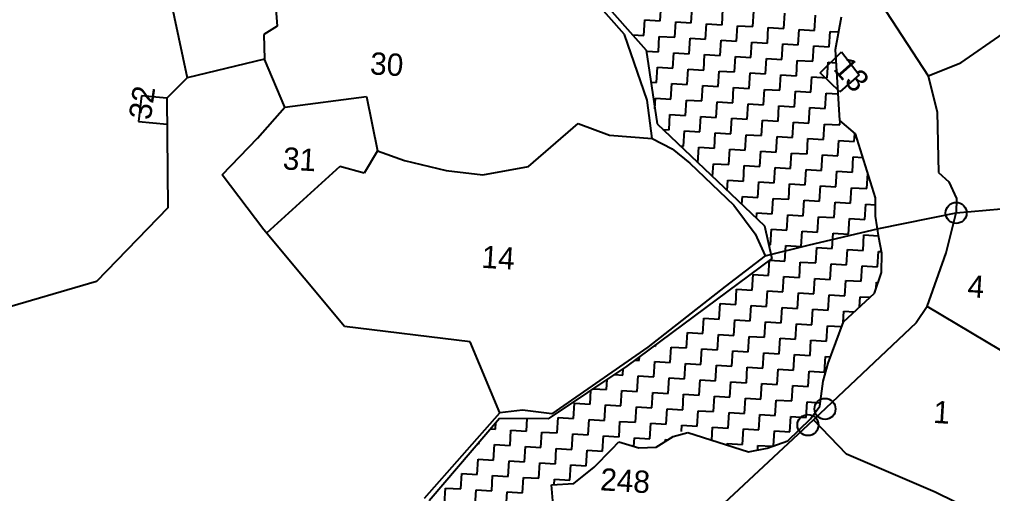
# Model space of a CAD drawing. Header units: metres. Extents: x 338806 to 344625, y 1770002 to 1774709.
# Drawn here: x 339877 to 340717, y 1772125 to 1772534 of the extents above; entities that cross this region are included whole.
import ezdxf

# ---------------------------------------------------------------- set-up
doc = ezdxf.new("R2010")
doc.units = ezdxf.units.M
doc.header["$MEASUREMENT"] = 0
for name, color, linetype in [('POLY_HATCH', 12, 'Continuous'), ('POLY_PARCEL', 6, 'Continuous'), ('TEXT_PARCEL', 7, 'Continuous'), ('V_BOUND_LINE', 7, 'Continuous')]:
    doc.layers.add(name, color=color, linetype=linetype)
doc.styles.add('TEXT_MAP', font='', dxfattribs={"height": 1.8})
doc.styles.get('TEXT_MAP').set_extended_font_data('Kruti Dev 050')

msp = doc.modelspace()

# ---------------------------------------------------------------- linework, layer by layer
for centre in [(340686.01, 1772367.14), (340572.73, 1772197.85), (340557.99, 1772183.91)]:
    msp.add_circle(centre, 9.1)
at = {"layer": 'POLY_HATCH'}
for p, q in [((340320.27, 1772619.32), (340418.35, 1772507.65)), ((340581.82, 1772508.45), (340586.89, 1772536.45)), ((340418.35, 1772507.65), (340427.61, 1772444.04)), ((340585.51, 1772447.03), (340581.82, 1772508.45)), ((340598.95, 1772435.37), (340585.51, 1772447.03)), ((340427.61, 1772444.04), (340520.58, 1772355.98)), ((340616.38, 1772380.18), (340598.95, 1772435.37)), ((340616.23, 1772364.37), (340616.38, 1772380.18)), ((340619.25, 1772345.87), (340616.23, 1772364.37)), ((340520.58, 1772355.98), (340526.87, 1772327.92)), ((340621.75, 1772332.39), (340619.25, 1772345.87)), ((340621.56, 1772315.75), (340621.75, 1772332.39)), ((340526.87, 1772327.92), (340401.53, 1772234.78)), ((340615.45, 1772297.81), (340621.56, 1772315.75)), ((340588.61, 1772273.16), (340615.45, 1772297.81)), ((340575.56, 1772237.33), (340588.61, 1772273.16)), ((340571.26, 1772221.78), (340575.56, 1772237.33)), ((340401.53, 1772234.78), (340333.69, 1772189.24)), ((340568.27, 1772200.32), (340571.26, 1772221.78)), ((340560.08, 1772189.17), (340568.27, 1772200.32)), ((340291.42, 1772189.67), (340230.87, 1772118.41)), ((340333.69, 1772189.24), (340291.42, 1772189.67)), ((340540.58, 1772170.4), (340560.08, 1772189.17)), ((340388.44, 1772163.16), (340394.66, 1772169.43)), ((340394.66, 1772169.43), (340411.84, 1772164.21)), ((340426.89, 1772164.94), (340441.62, 1772174.02)), ((340441.62, 1772174.02), (340454.33, 1772177.4)), ((340454.33, 1772177.4), (340506.65, 1772160.84)), ((340522.68, 1772164.01), (340540.58, 1772170.4)), ((340373.3, 1772147.45), (340388.44, 1772163.16)), ((340411.84, 1772164.21), (340426.89, 1772164.94)), ((340506.65, 1772160.84), (340522.68, 1772164.01)), ((340355.77, 1772133.54), (340373.3, 1772147.45)), ((340336.52, 1772132.24), (340355.77, 1772133.54)), ((340338.35, 1772107.98), (340336.52, 1772132.24))]:
    msp.add_line(p, q, dxfattribs=at)
at = {"layer": 'POLY_HATCH', "linetype": 'Continuous'}
for p, q in [((340430.41, 1772533.05), (340431.24, 1772546.38)), ((340457.09, 1772531.4), (340457.91, 1772544.73)), ((340483.76, 1772529.75), (340484.59, 1772543.08)), ((340510.43, 1772528.1), (340511.26, 1772541.43)), ((340537.11, 1772526.44), (340537.93, 1772539.78)), ((340416.25, 1772520.54), (340417.07, 1772533.87)), ((340417.07, 1772533.87), (340430.41, 1772533.05)), ((340442.92, 1772518.88), (340443.75, 1772532.22)), ((340443.75, 1772532.22), (340457.09, 1772531.4)), ((340563.78, 1772524.79), (340564.61, 1772538.13)), ((340469.6, 1772517.23), (340470.42, 1772530.57)), ((340470.42, 1772530.57), (340483.76, 1772529.75)), ((340496.27, 1772515.58), (340497.1, 1772528.92)), ((340497.1, 1772528.92), (340510.43, 1772528.1)), ((340522.95, 1772513.93), (340523.77, 1772527.27)), ((340523.77, 1772527.27), (340537.11, 1772526.44)), ((340549.62, 1772512.28), (340550.45, 1772525.62)), ((340550.45, 1772525.62), (340563.78, 1772524.79)), ((340576.29, 1772510.63), (340577.12, 1772523.97)), ((340577.12, 1772523.97), (340584.54, 1772523.51)), ((340406.5, 1772521.14), (340416.25, 1772520.54)), ((340428.76, 1772506.37), (340429.59, 1772519.71)), ((340429.59, 1772519.71), (340442.92, 1772518.88)), ((340455.43, 1772504.72), (340456.26, 1772518.06)), ((340456.26, 1772518.06), (340469.6, 1772517.23)), ((340482.11, 1772503.07), (340482.93, 1772516.41)), ((340482.93, 1772516.41), (340496.27, 1772515.58)), ((340508.78, 1772501.42), (340509.61, 1772514.76)), ((340509.61, 1772514.76), (340522.95, 1772513.93)), ((340418.44, 1772507.01), (340428.76, 1772506.37)), ((340535.46, 1772499.77), (340536.28, 1772513.11)), ((340536.28, 1772513.11), (340549.62, 1772512.28)), ((340562.13, 1772498.12), (340562.96, 1772511.46)), ((340562.96, 1772511.46), (340576.29, 1772510.63)), ((340441.27, 1772492.21), (340442.1, 1772505.55)), ((340442.1, 1772505.55), (340455.43, 1772504.72)), ((340467.95, 1772490.56), (340468.77, 1772503.9)), ((340468.77, 1772503.9), (340482.11, 1772503.07)), ((340494.62, 1772488.91), (340495.45, 1772502.25)), ((340495.45, 1772502.25), (340508.78, 1772501.42)), ((340521.3, 1772487.26), (340522.12, 1772500.6)), ((340522.12, 1772500.6), (340535.46, 1772499.77)), ((340547.97, 1772485.61), (340548.8, 1772498.95)), ((340548.8, 1772498.95), (340562.13, 1772498.12)), ((340574.64, 1772483.96), (340575.47, 1772497.29)), ((340575.47, 1772497.29), (340582.52, 1772496.86)), ((340427.11, 1772479.7), (340427.94, 1772493.04)), ((340427.94, 1772493.04), (340441.27, 1772492.21)), ((340453.78, 1772478.05), (340454.61, 1772491.39)), ((340454.61, 1772491.39), (340467.95, 1772490.56)), ((340480.46, 1772476.4), (340481.28, 1772489.73)), ((340481.28, 1772489.73), (340494.62, 1772488.91)), ((340507.13, 1772474.75), (340507.96, 1772488.08)), ((340507.96, 1772488.08), (340521.3, 1772487.26)), ((340533.81, 1772473.1), (340534.63, 1772486.43)), ((340534.63, 1772486.43), (340547.97, 1772485.61)), ((340560.48, 1772471.45), (340561.31, 1772484.78)), ((340561.31, 1772484.78), (340574.64, 1772483.96)), ((340422.37, 1772479.99), (340427.11, 1772479.7)), ((340439.62, 1772465.54), (340440.45, 1772478.87)), ((340440.45, 1772478.87), (340453.78, 1772478.05)), ((340466.3, 1772463.89), (340467.12, 1772477.22)), ((340467.12, 1772477.22), (340480.46, 1772476.4)), ((340492.97, 1772462.23), (340493.8, 1772475.57)), ((340493.8, 1772475.57), (340507.13, 1772474.75)), ((340519.64, 1772460.58), (340520.47, 1772473.92)), ((340520.47, 1772473.92), (340533.81, 1772473.1)), ((340546.32, 1772458.93), (340547.14, 1772472.27)), ((340547.14, 1772472.27), (340560.48, 1772471.45)), ((340425.71, 1772457.06), (340426.28, 1772466.36)), ((340426.28, 1772466.36), (340439.62, 1772465.54)), ((340452.13, 1772451.37), (340452.96, 1772464.71)), ((340452.96, 1772464.71), (340466.3, 1772463.89)), ((340572.99, 1772457.28), (340573.82, 1772470.62)), ((340573.82, 1772470.62), (340584.13, 1772469.98)), ((340478.81, 1772449.72), (340479.63, 1772463.06)), ((340479.63, 1772463.06), (340492.97, 1772462.23)), ((340505.48, 1772448.07), (340506.31, 1772461.41)), ((340506.31, 1772461.41), (340519.64, 1772460.58)), ((340532.16, 1772446.42), (340532.98, 1772459.76)), ((340532.98, 1772459.76), (340546.32, 1772458.93)), ((340558.83, 1772444.77), (340559.66, 1772458.11)), ((340559.66, 1772458.11), (340572.99, 1772457.28)), ((340437.97, 1772438.86), (340438.8, 1772452.2)), ((340438.8, 1772452.2), (340452.13, 1772451.37)), ((340464.65, 1772437.21), (340465.47, 1772450.55)), ((340465.47, 1772450.55), (340478.81, 1772449.72)), ((340491.32, 1772435.56), (340492.15, 1772448.9)), ((340492.15, 1772448.9), (340505.48, 1772448.07)), ((340517.99, 1772433.91), (340518.82, 1772447.25)), ((340518.82, 1772447.25), (340532.16, 1772446.42)), ((340585.51, 1772443.12), (340585.74, 1772446.83)), ((340432.73, 1772439.19), (340437.97, 1772438.86)), ((340544.67, 1772432.26), (340545.49, 1772445.6)), ((340545.49, 1772445.6), (340558.83, 1772444.77)), ((340571.34, 1772430.61), (340572.17, 1772443.95)), ((340572.17, 1772443.95), (340585.51, 1772443.12)), ((340450.48, 1772424.7), (340451.31, 1772438.04)), ((340451.31, 1772438.04), (340464.65, 1772437.21)), ((340477.16, 1772423.05), (340477.98, 1772436.39)), ((340477.98, 1772436.39), (340491.32, 1772435.56)), ((340503.83, 1772421.4), (340504.66, 1772434.74)), ((340504.66, 1772434.74), (340517.99, 1772433.91)), ((340530.51, 1772419.75), (340531.33, 1772433.08)), ((340531.33, 1772433.08), (340544.67, 1772432.26)), ((340557.18, 1772418.1), (340558.01, 1772431.43)), ((340558.01, 1772431.43), (340571.34, 1772430.61)), ((340598.02, 1772428.96), (340598.44, 1772435.82)), ((340447.85, 1772424.86), (340450.48, 1772424.7)), ((340462.99, 1772410.54), (340463.82, 1772423.87)), ((340463.82, 1772423.87), (340477.16, 1772423.05)), ((340489.67, 1772408.89), (340490.49, 1772422.22)), ((340490.49, 1772422.22), (340503.83, 1772421.4)), ((340583.85, 1772416.45), (340584.68, 1772429.78)), ((340584.68, 1772429.78), (340598.02, 1772428.96)), ((340516.34, 1772407.24), (340517.17, 1772420.57)), ((340517.17, 1772420.57), (340530.51, 1772419.75)), ((340543.02, 1772405.58), (340543.84, 1772418.92)), ((340543.84, 1772418.92), (340557.18, 1772418.1)), ((340569.69, 1772403.93), (340570.52, 1772417.27)), ((340570.52, 1772417.27), (340583.85, 1772416.45)), ((340596.37, 1772402.28), (340597.19, 1772415.62)), ((340597.19, 1772415.62), (340605.35, 1772415.12)), ((340462.98, 1772410.54), (340462.99, 1772410.54)), ((340475.64, 1772398.55), (340476.33, 1772409.71)), ((340476.33, 1772409.71), (340489.67, 1772408.89)), ((340502.18, 1772394.72), (340503.01, 1772408.06)), ((340503.01, 1772408.06), (340516.34, 1772407.24)), ((340528.86, 1772393.07), (340529.68, 1772406.41)), ((340529.68, 1772406.41), (340543.02, 1772405.58)), ((340555.53, 1772391.42), (340556.36, 1772404.76)), ((340556.36, 1772404.76), (340569.69, 1772403.93)), ((340582.2, 1772389.77), (340583.03, 1772403.11)), ((340583.03, 1772403.11), (340596.37, 1772402.28)), ((340608.88, 1772388.12), (340609.7, 1772401.34)), ((340488.29, 1772386.57), (340488.84, 1772395.55)), ((340488.84, 1772395.55), (340502.18, 1772394.72)), ((340514.69, 1772380.56), (340515.52, 1772393.9)), ((340515.52, 1772393.9), (340528.86, 1772393.07)), ((340541.37, 1772378.91), (340542.19, 1772392.25)), ((340542.19, 1772392.25), (340555.53, 1772391.42)), ((340568.04, 1772377.26), (340568.87, 1772390.6)), ((340568.87, 1772390.6), (340582.2, 1772389.77)), ((340594.72, 1772375.61), (340595.54, 1772388.95)), ((340595.54, 1772388.95), (340608.88, 1772388.12)), ((340500.94, 1772374.59), (340501.36, 1772381.39)), ((340501.36, 1772381.39), (340514.69, 1772380.56)), ((340527.2, 1772366.4), (340528.03, 1772379.74)), ((340528.03, 1772379.74), (340541.37, 1772378.91)), ((340553.88, 1772364.75), (340554.7, 1772378.09)), ((340554.7, 1772378.09), (340568.04, 1772377.26)), ((340580.55, 1772363.1), (340581.38, 1772376.43)), ((340581.38, 1772376.43), (340594.72, 1772375.61)), ((340607.23, 1772361.45), (340608.05, 1772374.78)), ((340608.05, 1772374.78), (340616.32, 1772374.27)), ((340513.58, 1772362.61), (340513.87, 1772367.22)), ((340513.87, 1772367.22), (340527.2, 1772366.4)), ((340539.72, 1772352.24), (340540.54, 1772365.57)), ((340540.54, 1772365.57), (340553.88, 1772364.75)), ((340566.39, 1772350.59), (340567.22, 1772363.92)), ((340567.22, 1772363.92), (340580.55, 1772363.1)), ((340593.07, 1772348.93), (340593.89, 1772362.27)), ((340593.89, 1772362.27), (340607.23, 1772361.45)), ((340525.55, 1772339.72), (340526.38, 1772353.06)), ((340526.38, 1772353.06), (340539.72, 1772352.24)), ((340552.23, 1772338.07), (340553.05, 1772351.41)), ((340553.05, 1772351.41), (340566.39, 1772350.59)), ((340578.9, 1772336.42), (340579.73, 1772349.76)), ((340579.73, 1772349.76), (340593.07, 1772348.93)), ((340605.58, 1772334.77), (340606.4, 1772348.11)), ((340606.4, 1772348.11), (340618.98, 1772347.33)), ((340524.21, 1772339.81), (340525.55, 1772339.72)), ((340538.07, 1772325.56), (340538.89, 1772338.9)), ((340538.89, 1772338.9), (340552.23, 1772338.07)), ((340564.74, 1772323.91), (340565.57, 1772337.25)), ((340565.57, 1772337.25), (340578.9, 1772336.42)), ((340591.41, 1772322.26), (340592.24, 1772335.6)), ((340592.24, 1772335.6), (340605.58, 1772334.77)), ((340618.09, 1772320.61), (340618.91, 1772333.95)), ((340618.91, 1772333.95), (340621.49, 1772333.79)), ((340523.9, 1772313.05), (340524.73, 1772326.33)), ((340524.8, 1772326.38), (340538.07, 1772325.56)), ((340550.58, 1772311.4), (340551.4, 1772324.74)), ((340551.4, 1772324.74), (340564.74, 1772323.91)), ((340577.25, 1772309.75), (340578.08, 1772323.09)), ((340578.08, 1772323.09), (340591.41, 1772322.26)), ((340603.93, 1772308.1), (340604.75, 1772321.44)), ((340604.75, 1772321.44), (340618.09, 1772320.61)), ((340509.74, 1772300.54), (340510.57, 1772313.88)), ((340510.57, 1772313.88), (340523.9, 1772313.05)), ((340536.42, 1772298.89), (340537.24, 1772312.22)), ((340537.24, 1772312.22), (340550.58, 1772311.4)), ((340563.09, 1772297.24), (340563.92, 1772310.57)), ((340563.92, 1772310.57), (340577.25, 1772309.75)), ((340589.76, 1772295.59), (340590.59, 1772308.92)), ((340590.59, 1772308.92), (340603.93, 1772308.1)), ((340616.95, 1772302.23), (340617.26, 1772307.27)), ((340617.26, 1772307.27), (340618.64, 1772307.19)), ((340495.58, 1772288.03), (340496.4, 1772301.36)), ((340496.4, 1772301.36), (340509.74, 1772300.54)), ((340522.25, 1772286.38), (340523.08, 1772299.71)), ((340523.08, 1772299.71), (340536.42, 1772298.89)), ((340548.93, 1772284.72), (340549.75, 1772298.06)), ((340549.75, 1772298.06), (340563.09, 1772297.24)), ((340575.6, 1772283.07), (340576.43, 1772296.41)), ((340576.43, 1772296.41), (340589.76, 1772295.59)), ((340481.42, 1772275.51), (340482.24, 1772288.85)), ((340482.24, 1772288.85), (340495.58, 1772288.03)), ((340508.09, 1772273.86), (340508.92, 1772287.2)), ((340508.92, 1772287.2), (340522.25, 1772286.38)), ((340602.56, 1772285.97), (340603.1, 1772294.76)), ((340603.1, 1772294.76), (340611.55, 1772294.24)), ((340534.76, 1772272.21), (340535.59, 1772285.55)), ((340535.59, 1772285.55), (340548.93, 1772284.72)), ((340561.44, 1772270.56), (340562.26, 1772283.9)), ((340562.26, 1772283.9), (340575.6, 1772283.07)), ((340588.33, 1772272.39), (340588.94, 1772282.25)), ((340588.94, 1772282.25), (340597.9, 1772281.69)), ((340467.25, 1772263), (340468.08, 1772276.34)), ((340468.08, 1772276.34), (340481.42, 1772275.51)), ((340493.93, 1772261.35), (340494.75, 1772274.69)), ((340494.75, 1772274.69), (340508.09, 1772273.86)), ((340520.6, 1772259.7), (340521.43, 1772273.04)), ((340521.43, 1772273.04), (340534.76, 1772272.21)), ((340547.28, 1772258.05), (340548.1, 1772271.39)), ((340548.1, 1772271.39), (340561.44, 1772270.56)), ((340453.09, 1772250.49), (340453.92, 1772263.83)), ((340453.92, 1772263.83), (340467.25, 1772263)), ((340479.77, 1772248.84), (340480.59, 1772262.18)), ((340480.59, 1772262.18), (340493.93, 1772261.35)), ((340573.95, 1772256.4), (340574.78, 1772269.74)), ((340574.78, 1772269.74), (340587.09, 1772268.98)), ((340506.44, 1772247.19), (340507.27, 1772260.53)), ((340507.27, 1772260.53), (340520.6, 1772259.7)), ((340533.11, 1772245.54), (340533.94, 1772258.88)), ((340533.94, 1772258.88), (340547.28, 1772258.05)), ((340559.79, 1772243.89), (340560.61, 1772257.23)), ((340560.61, 1772257.23), (340573.95, 1772256.4)), ((340425.01, 1772252.23), (340426.42, 1772252.14)), ((340426.42, 1772252.14), (340426.49, 1772253.33)), ((340438.93, 1772237.98), (340439.75, 1772251.32)), ((340439.75, 1772251.32), (340453.09, 1772250.49)), ((340465.6, 1772236.33), (340466.43, 1772249.67)), ((340466.43, 1772249.67), (340479.77, 1772248.84)), ((340492.28, 1772234.68), (340493.1, 1772248.01)), ((340493.1, 1772248.01), (340506.44, 1772247.19)), ((340518.95, 1772233.03), (340519.78, 1772246.36)), ((340519.78, 1772246.36), (340533.11, 1772245.54)), ((340408.38, 1772239.87), (340412.25, 1772239.63)), ((340412.25, 1772239.63), (340412.46, 1772242.9)), ((340424.77, 1772225.47), (340425.59, 1772238.8)), ((340425.59, 1772238.8), (340438.93, 1772237.98)), ((340451.44, 1772223.82), (340452.27, 1772237.15)), ((340452.27, 1772237.15), (340465.6, 1772236.33)), ((340545.63, 1772231.38), (340546.45, 1772244.71)), ((340546.45, 1772244.71), (340559.79, 1772243.89)), ((340572.3, 1772229.73), (340573.13, 1772243.06)), ((340573.13, 1772243.06), (340577.55, 1772242.79)), ((340398.09, 1772227.12), (340398.44, 1772232.7)), ((340478.11, 1772222.17), (340478.94, 1772235.5)), ((340478.94, 1772235.5), (340492.28, 1772234.68)), ((340504.79, 1772220.51), (340505.61, 1772233.85)), ((340505.61, 1772233.85), (340518.95, 1772233.03)), ((340531.46, 1772218.86), (340532.29, 1772232.2)), ((340532.29, 1772232.2), (340545.63, 1772231.38)), ((340558.14, 1772217.21), (340558.96, 1772230.55)), ((340558.96, 1772230.55), (340572.3, 1772229.73)), ((340383.93, 1772214.61), (340384.47, 1772223.33)), ((340390.79, 1772227.57), (340398.09, 1772227.12)), ((340410.6, 1772212.95), (340411.43, 1772226.29)), ((340411.43, 1772226.29), (340424.77, 1772225.47)), ((340437.28, 1772211.3), (340438.1, 1772224.64)), ((340438.1, 1772224.64), (340451.44, 1772223.82)), ((340463.95, 1772209.65), (340464.78, 1772222.99)), ((340464.78, 1772222.99), (340478.11, 1772222.17)), ((340490.63, 1772208), (340491.45, 1772221.34)), ((340491.45, 1772221.34), (340504.79, 1772220.51)), ((340369.77, 1772202.09), (340370.5, 1772213.95)), ((340372.52, 1772215.31), (340383.93, 1772214.61)), ((340396.44, 1772200.44), (340397.27, 1772213.78)), ((340397.27, 1772213.78), (340410.6, 1772212.95)), ((340423.12, 1772198.79), (340423.94, 1772212.13)), ((340423.94, 1772212.13), (340437.28, 1772211.3)), ((340517.3, 1772206.35), (340518.13, 1772219.69)), ((340518.13, 1772219.69), (340531.46, 1772218.86)), ((340543.98, 1772204.7), (340544.8, 1772218.04)), ((340544.8, 1772218.04), (340558.14, 1772217.21)), ((340449.79, 1772197.14), (340450.62, 1772210.48)), ((340450.62, 1772210.48), (340463.95, 1772209.65)), ((340476.46, 1772195.49), (340477.29, 1772208.83)), ((340477.29, 1772208.83), (340490.63, 1772208)), ((340503.14, 1772193.84), (340503.96, 1772207.18)), ((340503.96, 1772207.18), (340517.3, 1772206.35)), ((340529.81, 1772192.19), (340530.64, 1772205.53)), ((340530.64, 1772205.53), (340543.98, 1772204.7)), ((340556.49, 1772190.54), (340557.31, 1772203.88)), ((340557.31, 1772203.88), (340568.67, 1772203.17)), ((340355.6, 1772189.58), (340356.43, 1772202.92)), ((340356.43, 1772202.92), (340369.77, 1772202.09)), ((340382.28, 1772187.93), (340383.1, 1772201.27)), ((340383.1, 1772201.27), (340396.44, 1772200.44)), ((340408.95, 1772186.28), (340409.78, 1772199.62)), ((340409.78, 1772199.62), (340423.12, 1772198.79)), ((340435.63, 1772184.63), (340436.45, 1772197.97)), ((340436.45, 1772197.97), (340449.79, 1772197.14)), ((340462.3, 1772182.98), (340463.13, 1772196.32)), ((340463.13, 1772196.32), (340476.46, 1772195.49)), ((340488.98, 1772181.33), (340489.8, 1772194.67)), ((340489.8, 1772194.67), (340503.14, 1772193.84)), ((340314.77, 1772178.72), (340315.43, 1772189.43)), ((340341.44, 1772177.07), (340342.27, 1772190.41)), ((340342.27, 1772190.41), (340355.6, 1772189.58)), ((340368.12, 1772175.42), (340368.94, 1772188.76)), ((340368.94, 1772188.76), (340382.28, 1772187.93)), ((340394.79, 1772173.77), (340395.62, 1772187.11)), ((340395.62, 1772187.11), (340408.95, 1772186.28)), ((340515.65, 1772179.68), (340516.48, 1772193.02)), ((340516.48, 1772193.02), (340529.81, 1772192.19)), ((340542.32, 1772178.03), (340543.15, 1772191.36)), ((340543.15, 1772191.36), (340556.49, 1772190.54)), ((340283.75, 1772180.64), (340288.09, 1772180.37)), ((340288.09, 1772180.37), (340288.45, 1772186.18)), ((340300.6, 1772166.21), (340301.43, 1772179.55)), ((340301.43, 1772179.55), (340314.77, 1772178.72)), ((340327.28, 1772164.56), (340328.1, 1772177.9)), ((340328.1, 1772177.9), (340341.44, 1772177.07)), ((340421.46, 1772172.12), (340422.29, 1772185.46)), ((340422.29, 1772185.46), (340435.63, 1772184.63)), ((340448.63, 1772178.34), (340448.96, 1772183.8)), ((340448.96, 1772183.8), (340462.3, 1772182.98)), ((340474.94, 1772170.88), (340475.64, 1772182.15)), ((340475.64, 1772182.15), (340488.98, 1772181.33)), ((340501.49, 1772167.17), (340502.31, 1772180.5)), ((340502.31, 1772180.5), (340515.65, 1772179.68)), ((340528.19, 1772165.98), (340528.99, 1772178.85)), ((340528.99, 1772178.85), (340542.32, 1772178.03)), ((340353.95, 1772162.91), (340354.78, 1772176.24)), ((340354.78, 1772176.24), (340368.12, 1772175.42)), ((340380.63, 1772161.26), (340381.45, 1772174.59)), ((340381.45, 1772174.59), (340394.79, 1772173.77)), ((340407.67, 1772165.48), (340408.13, 1772172.94)), ((340408.13, 1772172.94), (340421.46, 1772172.12)), ((340434.71, 1772169.76), (340434.8, 1772171.29)), ((340434.8, 1772171.29), (340436.97, 1772171.16)), ((340272.94, 1772167.92), (340273.93, 1772167.86)), ((340273.93, 1772167.86), (340274.01, 1772169.18)), ((340286.44, 1772153.7), (340287.27, 1772167.03)), ((340287.27, 1772167.03), (340300.6, 1772166.21)), ((340313.12, 1772152.05), (340313.94, 1772165.38)), ((340313.94, 1772165.38), (340327.28, 1772164.56)), ((340339.79, 1772150.4), (340340.62, 1772163.73)), ((340340.62, 1772163.73), (340353.95, 1772162.91)), ((340366.47, 1772148.74), (340367.29, 1772162.08)), ((340367.29, 1772162.08), (340380.63, 1772161.26)), ((340488.07, 1772166.72), (340488.15, 1772167.99)), ((340488.15, 1772167.99), (340501.49, 1772167.17)), ((340514.58, 1772162.41), (340514.83, 1772166.34)), ((340514.83, 1772166.34), (340527.08, 1772165.58)), ((340272.28, 1772141.18), (340273.11, 1772154.52)), ((340273.11, 1772154.52), (340286.44, 1772153.7)), ((340298.95, 1772139.53), (340299.78, 1772152.87)), ((340299.78, 1772152.87), (340313.12, 1772152.05)), ((340325.63, 1772137.88), (340326.45, 1772151.22)), ((340326.45, 1772151.22), (340339.79, 1772150.4)), ((340352.3, 1772136.23), (340353.13, 1772149.57)), ((340353.13, 1772149.57), (340366.47, 1772148.74)), ((340258.12, 1772128.67), (340258.94, 1772142.01)), ((340258.94, 1772142.01), (340272.28, 1772141.18)), ((340284.79, 1772127.02), (340285.62, 1772140.36)), ((340285.62, 1772140.36), (340298.95, 1772139.53)), ((340311.47, 1772125.37), (340312.29, 1772138.71)), ((340312.29, 1772138.71), (340325.63, 1772137.88)), ((340338.68, 1772132.38), (340338.97, 1772137.06)), ((340338.97, 1772137.06), (340352.3, 1772136.23)), ((340243.95, 1772116.16), (340244.78, 1772129.5)), ((340244.78, 1772129.5), (340258.12, 1772128.67)), ((340270.63, 1772114.51), (340271.45, 1772127.85)), ((340271.45, 1772127.85), (340284.79, 1772127.02)), ((340297.3, 1772112.86), (340298.13, 1772126.2)), ((340298.13, 1772126.2), (340311.47, 1772125.37))]:
    msp.add_line(p, q, dxfattribs=at)
at = {"layer": 'POLY_PARCEL'}
for p, q in [((339999.25, 1772589.34), (340021.76, 1772483.95)), ((340096.8, 1772561.83), (340099.32, 1772528.52)), ((340399.64, 1772521.16), (340361.51, 1772564.28)), ((340625.7, 1772541.07), (340661.98, 1772485.69)), ((340099.32, 1772528.52), (340087.99, 1772521.21)), ((340087.99, 1772521.21), (340088.55, 1772499.89)), ((340419.05, 1772464.68), (340399.64, 1772521.16)), ((340690.12, 1772496.94), (340726.77, 1772522.11)), ((340568.66, 1772488.25), (340587.02, 1772506.3)), ((340587.02, 1772506.3), (340602.25, 1772486.32)), ((340661.98, 1772485.69), (340690.12, 1772496.94)), ((340585.54, 1772471.88), (340568.66, 1772488.25)), ((340602.25, 1772486.32), (340585.54, 1772471.88)), ((340661.98, 1772485.69), (340669.73, 1772454.33)), ((339982.15, 1772468.25), (339979.69, 1772446.08)), ((340004.06, 1772466.42), (339982.15, 1772468.25)), ((340106.18, 1772458.45), (340176.64, 1772467.8)), ((340176.64, 1772467.8), (340186.18, 1772420.71)), ((340423.31, 1772431.42), (340419.05, 1772464.68)), ((340669.73, 1772454.33), (340670.65, 1772402.18)), ((339979.69, 1772446.08), (340004.28, 1772443.97)), ((340316.48, 1772407.37), (340359.35, 1772444.29)), ((340359.35, 1772444.29), (340386.58, 1772434.42)), ((340386.58, 1772434.42), (340423.31, 1772431.42)), ((340423.31, 1772431.42), (340440.83, 1772422.54)), ((340440.83, 1772422.54), (340456.03, 1772410.28)), ((340186.18, 1772420.71), (340174.5, 1772401.45)), ((340186.18, 1772420.71), (340209.39, 1772412.52)), ((340153.55, 1772407.33), (340090.24, 1772349.8)), ((340174.5, 1772401.45), (340153.55, 1772407.33)), ((340209.39, 1772412.52), (340245.52, 1772403.73)), ((340277.11, 1772400.08), (340316.48, 1772407.37)), ((340456.03, 1772410.28), (340493.94, 1772373.99)), ((340245.52, 1772403.73), (340277.11, 1772400.08)), ((340670.65, 1772402.18), (340679.71, 1772394.06)), ((340679.71, 1772394.06), (340686.4, 1772379.62)), ((340686.4, 1772379.62), (340686.01, 1772367.14)), ((340493.94, 1772373.99), (340512.49, 1772349.18)), ((340686.01, 1772367.14), (340795.87, 1772377.02)), ((340619.29, 1772353.76), (340686.01, 1772367.14)), ((340677.37, 1772332.65), (340686.01, 1772367.14)), ((340512.49, 1772349.18), (340521.09, 1772330.13)), ((340558.1, 1772339.43), (340619.29, 1772353.76)), ((340521.09, 1772330.13), (340558.1, 1772339.43)), ((340521.09, 1772330.13), (340486.49, 1772303.47)), ((340661, 1772286.42), (340677.37, 1772332.65)), ((340486.49, 1772303.47), (340419.75, 1772251.3)), ((340661, 1772286.42), (340651.49, 1772272.35)), ((340772.68, 1772219.83), (340661, 1772286.42)), ((340651.49, 1772272.35), (340557.99, 1772183.91)), ((340419.75, 1772251.3), (340336.83, 1772193.61)), ((340311.29, 1772196.73), (340291.71, 1772194.53)), ((340336.83, 1772193.61), (340311.29, 1772196.73)), ((340591.22, 1772158.7), (340562.89, 1772188.54)), ((340557.99, 1772183.91), (340456.61, 1772089.45)), ((340668.02, 1772125.98), (340591.22, 1772158.7)), ((340701.88, 1772109.25), (340668.02, 1772125.98))]:
    msp.add_line(p, q, dxfattribs=at)
at = {"layer": 'V_BOUND_LINE'}
for p, q in [((340088.55, 1772499.89), (340021.76, 1772483.95)), ((340106.18, 1772458.45), (340088.55, 1772499.89)), ((340021.76, 1772483.95), (340004.06, 1772466.42)), ((340004.06, 1772466.42), (340005.01, 1772371.58)), ((340082.35, 1772431.82), (340106.18, 1772458.45)), ((340051.82, 1772399.92), (340082.35, 1772431.82)), ((340087.93, 1772352.57), (340051.82, 1772399.92)), ((340005.01, 1772371.58), (339943.42, 1772307.82)), ((340157.51, 1772269.09), (340087.93, 1772352.57)), ((339943.42, 1772307.82), (339789.61, 1772263.33)), ((340266.17, 1772255.89), (340157.51, 1772269.09)), ((340291.71, 1772194.53), (340266.17, 1772255.89)), ((340226.79, 1772120.65), (340291.71, 1772194.53))]:
    msp.add_line(p, q, dxfattribs=at)

# ---------------------------------------------------------------- texts
at = {"layer": 'TEXT_PARCEL', "style": 'TEXT_MAP'}
for s, height, rotation, p in [('30', 19.242, 356.45901, (340179.28, 1772486.95)), ('13', 19.242, 311.67485, (340579.08, 1772491.24)), ('32', 19.242, 81.78129, (339990.17, 1772446.91)), ('31', 19.242, 356.45901, (340103.91, 1772404.85)), ('14', 19.242, 356.45901, (340275.53, 1772319.81)), ('4', 19.24, 356.45901, (340695.44, 1772294.45)), ('1', 19.24, 356.45901, (340665.86, 1772185.81)), ('248', 19.242, 356.45901, (340378.1, 1772127.6))]:
    msp.add_text(s, height=height, rotation=rotation, dxfattribs=at).set_placement(p)

doc.saveas('drawing.dxf')
